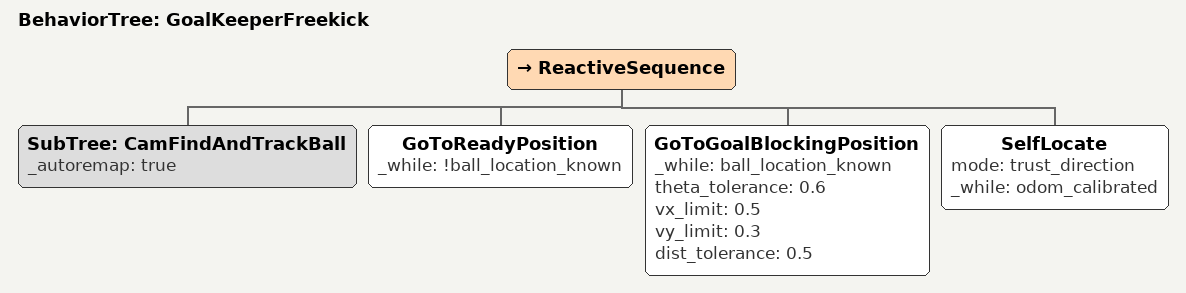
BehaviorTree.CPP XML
<root BTCPP_format="4" >
   <include path="./subtree_cam_find_and_track_ball.xml" />
   <include path="./subtree_find_ball.xml" />
   <include path="./subtree_locate.xml" />
   <BehaviorTree ID="GoalKeeperFreekick">
      <ReactiveSequence >
         <SubTree ID="CamFindAndTrackBall" _autoremap="true" />
         <GoToReadyPosition _while="!ball_location_known" />
         <GoToGoalBlockingPosition _while="ball_location_known" theta_tolerance="0.6" vx_limit="0.5" vy_limit="0.3" dist_tolerance="0.5"/>
         <SelfLocate mode="trust_direction" _while="odom_calibrated" />
      </ReactiveSequence>
   </BehaviorTree>
</root>
